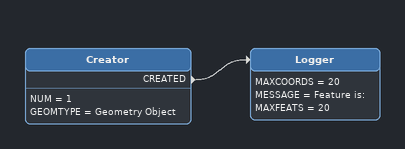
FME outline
Creator
    NUM = 1
    GEOMTYPE = Geometry Object
    CREATED -> Logger
Logger
    MAXCOORDS = 20
    MESSAGE = Feature is:
    MAXFEATS = 20
